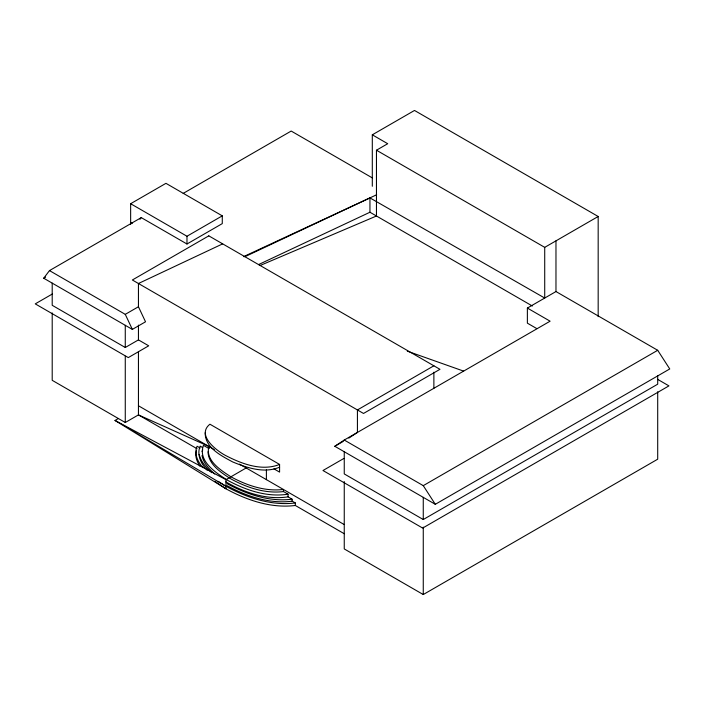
<?xml version="1.0" encoding="UTF-8"?>
<svg xmlns="http://www.w3.org/2000/svg" width="705" height="705" viewBox="0 0 705 705"><rect width="100%" height="100%" fill="white"/><g stroke="black" fill="none" stroke-linecap="round" stroke-linejoin="round"><path stroke-width="1.06" d="M205.181 432.747C204.908 447.666 221.282 455.783 232.632 461.907C247.094 467.909 264.34 473.654 279.585 467.186M52.205 312.914L52.205 380.321L125.27 422.506L138.444 414.901L208.909 446.45C205.076 460.506 220.859 470.261 230.887 476.774C246.776 485.472 265.106 491.676 283.419 489.464L283.419 491.588C265.106 493.8 246.776 487.596 230.887 478.898C221.097 472.623 208.477 464.639 207.984 451.729M196.457 450.839C194.65 456.056 197.012 461.74 199.894 466.12M202.053 451.561L202.767 449.79M222.665 243.86L138.444 283.507L138.444 306.754L145.521 321.797L132.355 329.402L43.71 278.219L49.482 270.597L141.256 217.607L186.975 244L222.278 223.617L222.278 215.853L165.948 183.335L130.645 203.719L130.645 224.551M139.978 219.299L141.256 217.607M527.375 308.067L555.972 291.553L657.703 350.288L669.75 368.953L435.302 504.304L334.796 446.283L344.251 440.035L550.103 321.189L527.375 308.067L527.375 323.163L536.849 328.627M348.825 438.105L357.426 432.429L357.426 409.94L433.875 365.798M118.369 418.523L115.003 420.462L225.961 479.673L246.16 467.961M183.194 193.399L291.183 131.051L372.231 177.845M43.71 278.219L45.596 277.127M52.285 294.038L35.25 303.873L128.292 357.594L148.702 345.811L138.444 339.889L125.27 347.494L52.205 305.3L52.205 283.119M130.645 203.719L186.975 236.245L222.278 215.853M372.302 186.27L372.302 134.814L414.505 110.456L598.175 216.488L598.175 316.651M260.101 265.512L376.461 216.003L376.461 150.209L387.715 143.714L372.302 134.814M49.482 270.597L125.27 314.351L138.444 306.754M376.461 150.209L544.718 247.358L598.175 216.488M334.796 446.283L343.264 441.392M343.837 458.47L322.978 470.517L422.665 528.071L668.939 385.882L657.589 379.325M344.251 440.035L423.264 485.648L657.703 350.288M344.251 451.738L344.251 473.919L423.264 519.532L657.703 384.181L657.703 375.73M344.251 481.533L344.251 548.931L423.264 594.544L657.703 459.193L657.703 391.786M244.758 256.761L376.629 194.756M258.488 264.613L369.949 212.24L532.363 306.014M243.56 256.638L369.949 197.902L544.718 298.048L544.718 247.358M279.585 464.428C261.67 471.566 241.612 463.802 225.468 455.439C215.721 450.257 196.448 434.923 209.905 424.199L279.585 464.428L279.585 472.112L273.928 468.851M227.081 485.666C246.732 496.399 269.442 504.11 292.073 501.202L292.073 499.184L288.054 496.866L288.054 494.187C267.063 497.483 245.833 490.204 227.574 480.281C216.285 472.993 197.462 461.202 203.472 445.357L208.909 448.495M288.054 496.866C266.411 500.162 244.432 492.584 225.856 481.867M292.073 499.184C269.442 502.083 246.732 494.381 227.081 483.639M295.325 505.476L295.325 502.956C271.161 505.97 246.935 497.756 225.961 486.283L115.003 420.462L225.961 488.803C246.935 500.277 271.161 508.49 295.325 505.476L344.251 533.729M407.296 351.161L463.634 371.112M130.645 222.436L132.258 223.37M138.444 405.772L214.311 449.57M239.488 464.101L344.146 524.529M283.419 491.508L288.054 494.187M202.643 447.552L200.167 446.115C196.483 454.699 201.137 464.057 207.2 470.261M200.167 448.019L197.083 446.239C193.69 453.738 197.929 461.978 202.899 467.671M292.073 501.079L295.325 502.956M197.083 448.759L138.444 414.901L138.444 351.962M218.153 481.356L225.961 486.283M214.708 481.268L225.961 488.803L225.961 479.673M211.764 472.685C206.16 467.741 200.978 461.757 199.127 454.355M214.717 474.024C209.121 469.028 203.507 463.176 201.982 455.562M423.264 485.648L435.302 504.304M125.27 314.351L132.355 329.402M555.972 240.854L555.972 291.553M433.875 372.222L433.875 388.288M423.264 497.351L423.264 519.532M423.264 527.146L423.264 594.544M369.949 197.902L369.949 212.24M266.393 469.9L266.393 479.638M208.909 446.45L208.909 448.574M186.975 236.245L186.975 244M138.444 325.102L138.444 339.889M125.27 325.313L125.27 347.494M125.27 356.192L125.27 422.506M208.803 235.858L132.355 279.991L363.516 413.456L439.964 369.314L208.803 235.858"/></g></svg>
